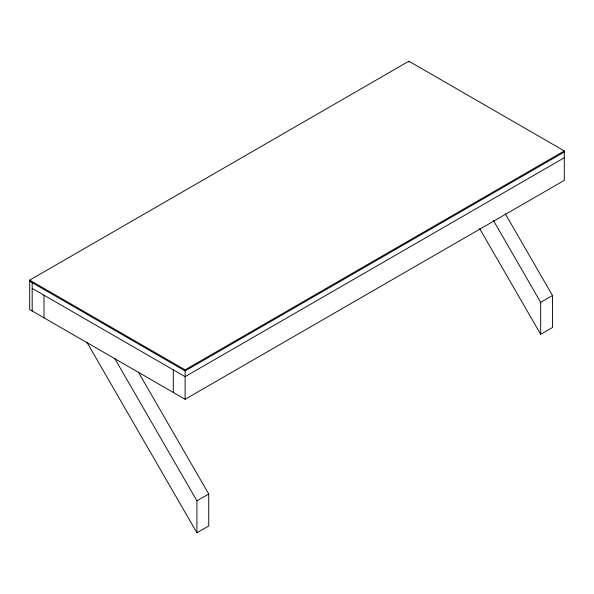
<?xml version="1.0" encoding="UTF-8"?>
<svg xmlns="http://www.w3.org/2000/svg" width="594" height="594" viewBox="0 0 594 594"><rect width="100%" height="100%" fill="white"/><g stroke="black" fill="none" stroke-linecap="round" stroke-linejoin="round"><path stroke-width="0.89" d="M29.7 280.13L408.895 61.204L564.3 150.928L564.3 180.361L185.105 399.287L29.7 309.563L29.7 280.13L185.105 369.854L564.3 150.928M564.3 152.005L185.105 370.931L29.7 281.207M564.3 157.752L185.105 376.67L32.187 288.387M208.732 494L208.732 525.972L196.918 532.796L196.918 500.816L208.732 494L138.365 372.126M552.487 295.53L552.487 327.509L540.681 334.325L540.681 302.353L552.487 295.53L505.271 213.743M493.458 220.567L540.681 302.353M479.61 228.549L540.681 334.325M114.516 358.093L196.918 500.816M86.806 342.077L196.918 532.796M408.895 61.204L408.895 62.281M185.105 369.854L185.105 399.287M173.3 369.854L173.3 392.463M44.001 295.203L44.001 317.812M32.187 282.64L32.187 310.996"/></g></svg>
